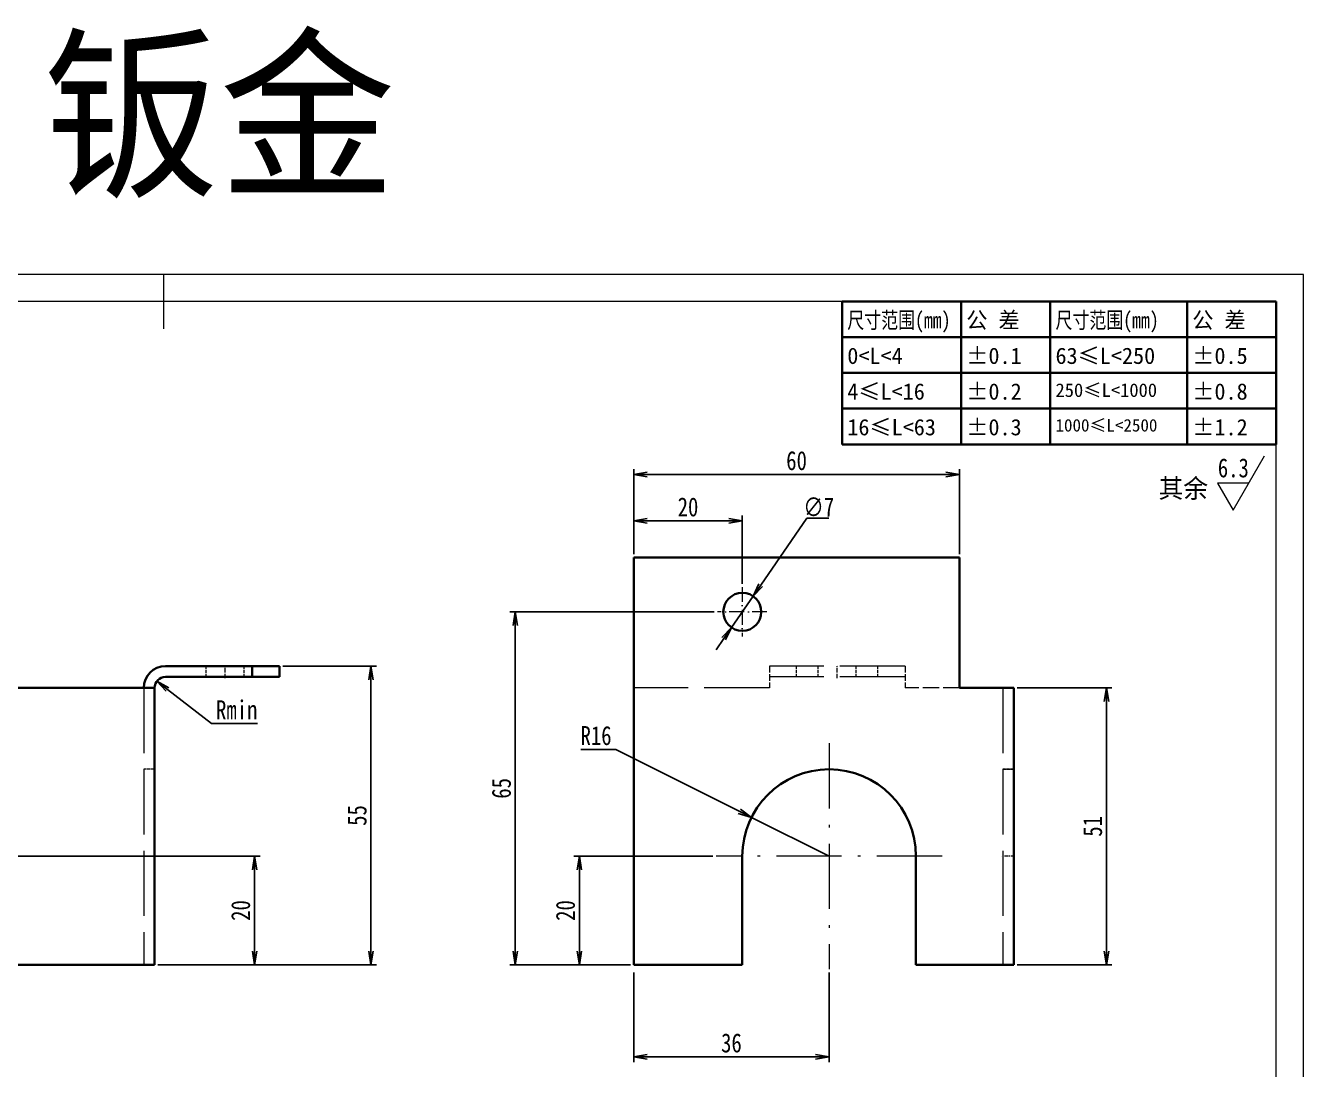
# Model space of a CAD drawing. Header units: millimetres. Extents: x -15766 to 80009, y -9701 to 15159.
# Drawn here: x -9016.9 to -8781.4, y 9036.5 to 9228.8 of the extents above; entities that cross this region are included whole.
import ezdxf
from ezdxf.enums import TextEntityAlignment as Align

# ---------------------------------------------------------------- set-up
doc = ezdxf.new("R2010")
doc.units = ezdxf.units.MM
for name, pattern in [('CENTER-HOKUTO_1', [16, 13, -1, 1, -1]), ('DASHDOT', [18.5, 12, -3, 0.5, -3]), ('DASHED', [15, 12, -3]), ('HIDDEN-HOKUTO_1', [2, 1, -1])]:
    doc.linetypes.add(name, pattern=pattern)
doc.layers.get('DEFPOINTS').update_dxf_attribs({"lineweight": 18})
for name, color, linetype, lineweight in [('AM_7', 2, 'CENTER-HOKUTO_1', 18), ('AM_HID', 1, 'HIDDEN-HOKUTO_1', 18), ('CDRAFT0', 7, 'Continuous', 18), ('DIM', 253, 'Continuous', 20), ('title_frame', 7, 'Continuous', 18), ('word_dim', 9, 'Continuous', 18), ('尺寸线层', 3, 'Continuous', 18), ('粗实线层', 7, 'Continuous', 35), ('粗实线层_1', 7, 'Continuous', 15)]:
    doc.layers.add(name, color=color, linetype=linetype, lineweight=lineweight)
doc.styles.add('DIM', font='', dxfattribs={"width": 0.8})
doc.styles.get('DIM').set_extended_font_data('NSimSun')
doc.dimstyles.new('1-1$0', dxfattribs={"dimtxt": 3.5, "dimasz": 2.5, "dimexe": 1, "dimexo": 0.625, "dimgap": 0.8, "dimtad": 1, "dimdsep": 46, "dimtxsty": 'DIM', "dimblk": 'OPEN', "dimcen": 0, "dimdle": 5, "dimclrd": 256, "dimclre": 256, "dimclrt": 3, "dimazin": 3, "dimtfac": 0.5, "dimtmove": 0, "dimatfit": 3, "dimldrblk": 'OPEN', "dimfxl": 0, "dimtolj": 1, "dimarcsym": 0})
doc.dimstyles.new('1-1$3', dxfattribs={"dimtxt": 3.5, "dimasz": 2.5, "dimexe": 1, "dimexo": 0.625, "dimgap": 0.3, "dimtad": 1, "dimtih": 1, "dimtoh": 1, "dimdsep": 46, "dimtxsty": 'DIM', "dimblk": 'OPEN', "dimcen": 0, "dimdle": 5, "dimclrd": 256, "dimclre": 256, "dimclrt": 3, "dimazin": 3, "dimtfac": 0.5, "dimtmove": 0, "dimatfit": 3, "dimldrblk": 'OPEN', "dimfxl": 0, "dimtolj": 1, "dimarcsym": 0})
doc.dimstyles.new('1-1$4', dxfattribs={"dimtxt": 3.5, "dimasz": 2.5, "dimexe": 1, "dimexo": 0.625, "dimgap": 0.8, "dimtad": 1, "dimtih": 1, "dimtoh": 1, "dimzin": 12, "dimdsep": 46, "dimtxsty": 'DIM', "dimblk": 'OPEN', "dimcen": 0, "dimdle": 5, "dimclrd": 256, "dimclre": 256, "dimclrt": 3, "dimazin": 3, "dimtfac": 0.5, "dimtmove": 0, "dimatfit": 3, "dimldrblk": 'OPEN', "dimfxl": 0, "dimtolj": 1, "dimarcsym": 0})

# ---------------------------------------------------------------- blocks, each defined once
blk = doc.blocks.new('*X1987')
at = {"layer": 'CDRAFT0'}
for p, q in [((420, 297), (0, 297)), ((420, 0), (420, 297))]:
    blk.add_line(p, q, dxfattribs=at)
at = {"layer": '粗实线层_1'}
for p, q in [((210, 297), (210, 287)), ((415, 292), (25, 292)), ((415, 5), (415, 292))]:
    blk.add_line(p, q, dxfattribs=at)
blk = doc.blocks.new('自由公差_1')
at = {"layer": '粗实线层'}
for p, q in [((-80, 0), (0, 0)), ((-80, 0), (-80, -26.3)), ((-58.08, 0), (-58.08, -26.3)), ((-41.64, 0), (-41.64, -26.3)), ((-16.44, 0), (-16.44, -26.3)), ((0, 0), (0, -26.3)), ((-80, -6.58), (0, -6.58)), ((-80, -13.15), (0, -13.15)), ((-80, -19.73), (0, -19.73)), ((-80, -26.3), (0, -26.3))]:
    blk.add_line(p, q, dxfattribs=at)
at = {"layer": '尺寸线层', "linetype": 'Continuous', "attachment_point": 1, "line_spacing_factor": 0.9}
for s, insert, char_height, width in [('{\\W0.8;尺寸范围(mm)}', (-79.04, -1.92), 3, 22.6032), ('公 差', (-57.12, -1.92), 3, 22.6032), ('{\\W0.8;尺寸范围(mm)}', (-40.68, -1.92), 3, 22.6032), ('公 差', (-15.48, -1.92), 3, 22.6032), ('0<L<4', (-79.04, -8.49), 3, 22.6032), ('%%P0.1', (-57.12, -8.49), 3, 12.7119), ('63≤L<250', (-40.68, -8.49), 3, 22.6032), ('%%P0.5', (-15.48, -8.49), 3, 12.5771), ('4≤L<16', (-79.04, -15.07), 3, 22.6032), ('%%P0.2', (-57.12, -15.07), 3, 12.4769), ('250≤L<1000', (-40.68, -15.07), 2.5, 22.6032), ('%%P0.8', (-15.48, -15.07), 3, 13.0759), ('16≤L<63', (-79.04, -21.64), 3, 22.6032), ('%%P0.3', (-57.12, -21.64), 3, 12.7119), ('1000≤L<2500', (-40.68, -21.64), 2.3, 22.6032), ('%%P1.2', (-15.48, -21.64), 3, 12.8764)]:
    blk.add_mtext(s, dxfattribs=dict(at, insert=insert, char_height=char_height, width=width))
blk = doc.blocks.new('_OPEN')
at = {"color": 0, "linetype": 'ByBlock', "lineweight": -2}
for p, q in [((-1, 0.166667), (0, 0)), ((-1, -0.166667), (0, 0)), ((0, 0), (-1, 0))]:
    blk.add_line(p, q, dxfattribs=at)
blk = doc.blocks.new('*D2034')
at = {"layer": 'DEFPOINTS', "color": 0, "transparency": 16777216}
for p in [(-8970.1, 9110.82), (-8993.1, 9055.82), (-8953.22, 9055.82)]:
    blk.add_point(p, dxfattribs=at)
at = {"layer": 'word_dim', "linetype": 'Continuous', "lineweight": -2, "transparency": 16777216}
for p, q in [((-8969.47, 9110.82), (-8952.22, 9110.82)), ((-8953.22, 9108.32), (-8953.22, 9058.32)), ((-8992.47, 9055.82), (-8952.22, 9055.82))]:
    blk.add_line(p, q, dxfattribs=at)
at = {"layer": 'word_dim', "lineweight": -2, "transparency": 16777216, "xscale": 2.5, "yscale": 2.5, "zscale": 2.5}
for p, rotation in [((-8953.22, 9110.82), 90), ((-8953.22, 9055.82), 270)]:
    blk.add_blockref('_OPEN', p, dxfattribs=dict(at, rotation=rotation))
at = {"layer": 'word_dim', "color": 3, "transparency": 16777216, "insert": (-8955.77, 9083.32), "char_height": 3.5, "attachment_point": 5, "rotation": 90, "style": 'DIM'}
blk.add_mtext('\\A1;55', dxfattribs=at)
blk = doc.blocks.new('*D2045')
at = {"layer": 'DEFPOINTS', "color": 0, "transparency": 16777216}
for p in [(-8992.68, 9108.05), (-8991.1, 9106.82)]:
    blk.add_point(p, dxfattribs=at)
at = {"layer": 'word_dim', "linetype": 'Continuous', "lineweight": -2, "transparency": 16777216}
for p, q in [((-8982.62, 9100.23), (-8990.7, 9106.52)), ((-8974.1, 9100.23), (-8982.62, 9100.23))]:
    blk.add_line(p, q, dxfattribs=at)
at = {"layer": 'word_dim', "lineweight": -2, "transparency": 16777216, "xscale": 2.5, "yscale": 2.5, "zscale": 2.5, "rotation": 142.1555419474023}
blk.add_blockref('_OPEN', (-8992.68, 9108.05), dxfattribs=at)
at = {"layer": 'word_dim', "color": 3, "transparency": 16777216, "insert": (-8977.96, 9102.78), "char_height": 3.5, "attachment_point": 5, "style": 'DIM'}
blk.add_mtext('\\A1;Rmin', dxfattribs=at)
blk = doc.blocks.new('*D2046')
at = {"layer": 'DEFPOINTS', "color": 0, "transparency": 16777216}
for p in [(-9101.3, 9075.82), (-8993.1, 9055.82), (-8974.66, 9055.82)]:
    blk.add_point(p, dxfattribs=at)
at = {"layer": 'word_dim', "linetype": 'Continuous', "lineweight": -2, "transparency": 16777216}
for p, q in [((-9100.67, 9075.82), (-8973.66, 9075.82)), ((-8974.66, 9073.32), (-8974.66, 9058.32)), ((-8992.47, 9055.82), (-8973.66, 9055.82))]:
    blk.add_line(p, q, dxfattribs=at)
at = {"layer": 'word_dim', "lineweight": -2, "transparency": 16777216, "xscale": 2.5, "yscale": 2.5, "zscale": 2.5}
for p, rotation in [((-8974.66, 9075.82), 90), ((-8974.66, 9055.82), 270)]:
    blk.add_blockref('_OPEN', p, dxfattribs=dict(at, rotation=rotation))
at = {"layer": 'word_dim', "color": 3, "transparency": 16777216, "insert": (-8977.21, 9065.82), "char_height": 3.5, "attachment_point": 5, "rotation": 90, "style": 'DIM'}
blk.add_mtext('\\A1;20', dxfattribs=at)
blk = doc.blocks.new('*D2050')
at = {"layer": 'DEFPOINTS', "color": 0, "transparency": 16777216}
for p in [(-8834.81, 9106.82), (-8834.81, 9055.82), (-8817.7, 9055.82)]:
    blk.add_point(p, dxfattribs=at)
at = {"layer": 'word_dim', "linetype": 'Continuous', "lineweight": -2, "transparency": 16777216}
for p, q in [((-8834.18, 9106.82), (-8816.7, 9106.82)), ((-8817.7, 9104.32), (-8817.7, 9058.32)), ((-8834.18, 9055.82), (-8816.7, 9055.82))]:
    blk.add_line(p, q, dxfattribs=at)
at = {"layer": 'word_dim', "lineweight": -2, "transparency": 16777216, "xscale": 2.5, "yscale": 2.5, "zscale": 2.5}
for p, rotation in [((-8817.7, 9106.82), 90), ((-8817.7, 9055.82), 270)]:
    blk.add_blockref('_OPEN', p, dxfattribs=dict(at, rotation=rotation))
at = {"layer": 'word_dim', "color": 3, "transparency": 16777216, "insert": (-8820.25, 9081.32), "char_height": 3.5, "attachment_point": 5, "rotation": 90, "style": 'DIM'}
blk.add_mtext('\\A1;51', dxfattribs=at)
blk = doc.blocks.new('*D2051')
at = {"layer": 'DEFPOINTS', "color": 0, "transparency": 16777216}
for p in [(-8889.61, 9075.82), (-8914.83, 9055.82), (-8904.81, 9055.82)]:
    blk.add_point(p, dxfattribs=at)
at = {"layer": 'word_dim', "linetype": 'Continuous', "lineweight": -2, "transparency": 16777216}
for p, q in [((-8890.23, 9075.82), (-8915.83, 9075.82)), ((-8914.83, 9073.32), (-8914.83, 9058.32)), ((-8905.43, 9055.82), (-8915.83, 9055.82))]:
    blk.add_line(p, q, dxfattribs=at)
at = {"layer": 'word_dim', "lineweight": -2, "transparency": 16777216, "xscale": 2.5, "yscale": 2.5, "zscale": 2.5}
for p, rotation in [((-8914.83, 9075.82), 90), ((-8914.83, 9055.82), 270)]:
    blk.add_blockref('_OPEN', p, dxfattribs=dict(at, rotation=rotation))
at = {"layer": 'word_dim', "color": 3, "transparency": 16777216, "insert": (-8917.38, 9065.82), "char_height": 3.5, "attachment_point": 5, "rotation": 90, "style": 'DIM'}
blk.add_mtext('\\A1;20', dxfattribs=at)
blk = doc.blocks.new('*D2052')
at = {"layer": 'DEFPOINTS', "color": 0, "transparency": 16777216}
for p in [(-8889.36, 9120.82), (-8926.63, 9055.82), (-8904.81, 9055.82)]:
    blk.add_point(p, dxfattribs=at)
at = {"layer": 'word_dim', "linetype": 'Continuous', "lineweight": -2, "transparency": 16777216}
for p, q in [((-8889.98, 9120.82), (-8927.63, 9120.82)), ((-8926.63, 9118.32), (-8926.63, 9058.32)), ((-8905.43, 9055.82), (-8927.63, 9055.82))]:
    blk.add_line(p, q, dxfattribs=at)
at = {"layer": 'word_dim', "lineweight": -2, "transparency": 16777216, "xscale": 2.5, "yscale": 2.5, "zscale": 2.5}
for p, rotation in [((-8926.63, 9120.82), 90), ((-8926.63, 9055.82), 270)]:
    blk.add_blockref('_OPEN', p, dxfattribs=dict(at, rotation=rotation))
at = {"layer": 'word_dim', "color": 3, "transparency": 16777216, "insert": (-8929.18, 9088.32), "char_height": 3.5, "attachment_point": 5, "rotation": 90, "style": 'DIM'}
blk.add_mtext('\\A1;65', dxfattribs=at)
blk = doc.blocks.new('*D2053')
at = {"layer": 'DEFPOINTS', "color": 0, "transparency": 16777216}
for p in [(-8904.81, 9055.02), (-8868.81, 9055.02), (-8904.81, 9038.86)]:
    blk.add_point(p, dxfattribs=at)
at = {"layer": 'word_dim', "linetype": 'Continuous', "lineweight": -2, "transparency": 16777216}
for p, q in [((-8904.81, 9054.4), (-8904.81, 9037.86)), ((-8868.81, 9054.4), (-8868.81, 9037.86)), ((-8871.31, 9038.86), (-8902.31, 9038.86))]:
    blk.add_line(p, q, dxfattribs=at)
at = {"layer": 'word_dim', "lineweight": -2, "transparency": 16777216, "xscale": 2.5, "yscale": 2.5, "zscale": 2.5, "rotation": 180}
blk.add_blockref('_OPEN', (-8904.81, 9038.86), dxfattribs=at)
at = {"layer": 'word_dim', "lineweight": -2, "transparency": 16777216, "xscale": 2.5, "yscale": 2.5, "zscale": 2.5}
blk.add_blockref('_OPEN', (-8868.81, 9038.86), dxfattribs=at)
at = {"layer": 'word_dim', "color": 3, "transparency": 16777216, "insert": (-8886.81, 9041.41), "char_height": 3.5, "attachment_point": 5, "style": 'DIM'}
blk.add_mtext('\\A1;36', dxfattribs=at)
blk = doc.blocks.new('*D2054')
at = {"layer": 'DEFPOINTS', "color": 0, "transparency": 16777216}
for p in [(-8904.81, 9146.1), (-8904.81, 9130.82), (-8844.81, 9130.82)]:
    blk.add_point(p, dxfattribs=at)
at = {"layer": 'word_dim', "linetype": 'Continuous', "lineweight": -2, "transparency": 16777216}
for p, q in [((-8904.81, 9131.45), (-8904.81, 9147.1)), ((-8844.81, 9131.45), (-8844.81, 9147.1)), ((-8847.31, 9146.1), (-8902.31, 9146.1))]:
    blk.add_line(p, q, dxfattribs=at)
at = {"layer": 'word_dim', "lineweight": -2, "transparency": 16777216, "xscale": 2.5, "yscale": 2.5, "zscale": 2.5, "rotation": 180}
blk.add_blockref('_OPEN', (-8904.81, 9146.1), dxfattribs=at)
at = {"layer": 'word_dim', "lineweight": -2, "transparency": 16777216, "xscale": 2.5, "yscale": 2.5, "zscale": 2.5}
blk.add_blockref('_OPEN', (-8844.81, 9146.1), dxfattribs=at)
at = {"layer": 'word_dim', "color": 3, "transparency": 16777216, "insert": (-8874.81, 9148.65), "char_height": 3.5, "attachment_point": 5, "style": 'DIM'}
blk.add_mtext('\\A1;60', dxfattribs=at)
blk = doc.blocks.new('*D2055')
at = {"layer": 'DEFPOINTS', "color": 0, "transparency": 16777216}
for p in [(-8904.81, 9137.57), (-8904.81, 9130.82), (-8884.81, 9125.37)]:
    blk.add_point(p, dxfattribs=at)
at = {"layer": 'word_dim', "linetype": 'Continuous', "lineweight": -2, "transparency": 16777216}
for p, q in [((-8904.81, 9131.45), (-8904.81, 9138.57)), ((-8884.81, 9126), (-8884.81, 9138.57)), ((-8887.31, 9137.57), (-8902.31, 9137.57))]:
    blk.add_line(p, q, dxfattribs=at)
at = {"layer": 'word_dim', "lineweight": -2, "transparency": 16777216, "xscale": 2.5, "yscale": 2.5, "zscale": 2.5, "rotation": 180}
blk.add_blockref('_OPEN', (-8904.81, 9137.57), dxfattribs=at)
at = {"layer": 'word_dim', "lineweight": -2, "transparency": 16777216, "xscale": 2.5, "yscale": 2.5, "zscale": 2.5}
blk.add_blockref('_OPEN', (-8884.81, 9137.57), dxfattribs=at)
at = {"layer": 'word_dim', "color": 3, "transparency": 16777216, "insert": (-8894.81, 9140.12), "char_height": 3.5, "attachment_point": 5, "style": 'DIM'}
blk.add_mtext('\\A1;20', dxfattribs=at)
blk = doc.blocks.new('*D2056')
at = {"layer": 'DEFPOINTS', "color": 0, "transparency": 16777216}
for p in [(-8882.82, 9123.7), (-8886.8, 9117.94)]:
    blk.add_point(p, dxfattribs=at)
at = {"layer": 'word_dim', "linetype": 'Continuous', "lineweight": -2, "transparency": 16777216}
for p, q in [((-8872.89, 9138.08), (-8881.4, 9125.76)), ((-8868.87, 9138.08), (-8872.89, 9138.08)), ((-8886.8, 9117.94), (-8882.82, 9123.7)), ((-8888.22, 9115.89), (-8889.64, 9113.83))]:
    blk.add_line(p, q, dxfattribs=at)
at = {"layer": 'word_dim', "lineweight": -2, "transparency": 16777216, "xscale": 2.5, "yscale": 2.5, "zscale": 2.5}
for p, rotation in [((-8882.82, 9123.7), 235.361631650205), ((-8886.8, 9117.94), 55.36163165020503)]:
    blk.add_blockref('_OPEN', p, dxfattribs=dict(at, rotation=rotation))
at = {"layer": 'word_dim', "color": 3, "transparency": 16777216, "insert": (-8870.73, 9140.13), "char_height": 3.5, "attachment_point": 5, "style": 'DIM'}
blk.add_mtext('\\A1;∅7', dxfattribs=at)
blk = doc.blocks.new('*D2057')
at = {"layer": 'DEFPOINTS', "color": 0, "transparency": 16777216}
for p in [(-8883.12, 9082.97), (-8868.81, 9075.82)]:
    blk.add_point(p, dxfattribs=at)
at = {"layer": 'word_dim', "linetype": 'Continuous', "lineweight": -2, "transparency": 16777216}
for p, q in [((-8914.57, 9095.46), (-8908.13, 9095.46)), ((-8908.13, 9095.46), (-8885.36, 9084.09)), ((-8868.81, 9075.82), (-8883.12, 9082.97))]:
    blk.add_line(p, q, dxfattribs=at)
at = {"layer": 'word_dim', "lineweight": -2, "transparency": 16777216, "xscale": 2.5, "yscale": 2.5, "zscale": 2.5, "rotation": 333.459941276787}
blk.add_blockref('_OPEN', (-8883.12, 9082.97), dxfattribs=at)
at = {"layer": 'word_dim', "color": 3, "transparency": 16777216, "insert": (-8911.75, 9098.01), "char_height": 3.5, "attachment_point": 5, "style": 'DIM'}
blk.add_mtext('\\A1;R16', dxfattribs=at)

msp = doc.modelspace()

# ---------------------------------------------------------------- linework, layer by layer
at = {"color": 7, "lineweight": 35}
for p, q in [((-8844.80926, 9130.82348), (-8904.80926, 9130.82348)), ((-8904.80926, 9130.82348), (-8904.80926, 9055.82348)), ((-8844.80926, 9106.82348), (-8844.80926, 9130.82348)), ((-8997.09718, 9106.82348), (-9144.09718, 9106.82348)), ((-8993.09718, 9106.82348), (-8993.09718, 9055.82348)), ((-8834.80926, 9106.82348), (-8834.80926, 9055.82348)), ((-9028.09718, 9055.82348), (-8997.09718, 9055.82348))]:
    msp.add_line(p, q, dxfattribs=at)
at = {"color": 7, "lineweight": 35, "ltscale": 0.4}
for p, q in [((-8991.09718, 9110.82348), (-8975.09718, 9110.82348)), ((-8991.09718, 9108.82348), (-8975.09718, 9108.82348))]:
    msp.add_line(p, q, dxfattribs=at)
at = {"color": 7, "lineweight": 35, "ltscale": 0.125}
for p, q in [((-8975.09718, 9110.82348), (-8970.09718, 9110.82348)), ((-8970.09718, 9108.82348), (-8975.09718, 9108.82348))]:
    msp.add_line(p, q, dxfattribs=at)
at = {"color": 7, "lineweight": 35, "ltscale": 0.05}
for p, q in [((-8975.09718, 9108.82348), (-8975.09718, 9110.82348)), ((-8970.09718, 9108.82348), (-8970.09718, 9110.82348))]:
    msp.add_line(p, q, dxfattribs=at)
at = {"color": 7, "lineweight": 35, "ltscale": 0.1}
for p, q in [((-8997.09718, 9106.82348), (-8993.09718, 9106.82348)), ((-8838.80926, 9106.82348), (-8834.80926, 9106.82348)), ((-8993.09718, 9055.82348), (-8997.09718, 9055.82348)), ((-8838.80926, 9055.82348), (-8834.80926, 9055.82348))]:
    msp.add_line(p, q, dxfattribs=at)
at = {"color": 7, "lineweight": 35, "ltscale": 0.15}
msp.add_line((-8838.80926, 9106.82348), (-8844.80926, 9106.82348), dxfattribs=at)
at = {"color": 7, "lineweight": 35, "ltscale": 0.5}
for p, q in [((-8884.80926, 9055.82348), (-8884.80926, 9075.82348)), ((-8852.80926, 9075.82348), (-8852.80926, 9055.82348)), ((-8884.80926, 9055.82348), (-8904.80926, 9055.82348))]:
    msp.add_line(p, q, dxfattribs=at)
at = {"color": 7, "lineweight": 35, "ltscale": 0.35}
msp.add_line((-8838.80926, 9055.82348), (-8852.80926, 9055.82348), dxfattribs=at)
at = {"color": 7, "lineweight": 35}
msp.add_circle((-8884.80926, 9120.82348), 3.5, dxfattribs=at)
for centre, radius, start in [((-8991.09718, 9106.82348), 4, 90), ((-8991.09718, 9106.82348), 2, 90), ((-8868.80926, 9075.82348), 16, 0)]:
    msp.add_arc(centre, radius, start, 180, dxfattribs=at)
at = {"layer": 'AM_7', "linetype": 'DASHDOT', "lineweight": 13, "ltscale": 0.2275}
msp.add_line((-8884.80926, 9125.37348), (-8884.80926, 9116.27348), dxfattribs=at)
at = {"layer": 'AM_7', "linetype": 'DASHDOT', "lineweight": 13, "ltscale": 0.227502}
msp.add_line((-8880.25921, 9120.82348), (-8889.35931, 9120.82348), dxfattribs=at)
at = {"layer": 'AM_7', "linetype": 'DASHDOT', "lineweight": 13, "ltscale": 0.06}
for p, q in [((-8980.09718, 9108.62348), (-8980.09718, 9111.02348)), ((-8867.30926, 9108.62348), (-8867.30926, 9111.02348))]:
    msp.add_line(p, q, dxfattribs=at)
at = {"layer": 'AM_7', "linetype": 'DASHDOT', "lineweight": 13}
for p, q in [((-8868.80926, 9096.62348), (-8868.80926, 9055.02348)), ((-8848.00921, 9075.82348), (-8889.60931, 9075.82348))]:
    msp.add_line(p, q, dxfattribs=at)
at = {"layer": 'AM_7', "linetype": 'DASHDOT', "lineweight": 13, "ltscale": 0.060016}
msp.add_line((-8992.89711, 9075.82348), (-8995.29774, 9075.82348), dxfattribs=at)
at = {"layer": 'AM_7', "linetype": 'DASHDOT', "lineweight": 13, "ltscale": 0.06001}
msp.add_line((-8834.60931, 9075.82348), (-8837.0097, 9075.82348), dxfattribs=at)
at = {"layer": 'AM_HID', "linetype": 'DASHED', "lineweight": 13, "ltscale": 0.05}
for p, q in [((-8983.59718, 9108.82348), (-8983.59718, 9110.82348)), ((-8976.59718, 9108.82348), (-8976.59718, 9110.82348)), ((-8975.09718, 9108.82348), (-8975.09718, 9110.82348)), ((-8874.80926, 9108.82348), (-8874.80926, 9110.82348)), ((-8870.80926, 9108.82348), (-8870.80926, 9110.82348)), ((-8863.80926, 9108.82348), (-8863.80926, 9110.82348)), ((-8859.80926, 9108.82348), (-8859.80926, 9110.82348)), ((-8993.09718, 9091.82348), (-8995.09718, 9091.82348)), ((-8834.80926, 9091.82348), (-8836.80926, 9091.82348)), ((-8836.80926, 9091.82348), (-8834.80926, 9091.82348))]:
    msp.add_line(p, q, dxfattribs=at)
at = {"layer": 'AM_HID', "linetype": 'DASHED', "lineweight": 13}
for p, q in [((-8854.80926, 9110.82348), (-8879.80926, 9110.82348)), ((-8854.80926, 9108.82348), (-8879.80926, 9108.82348)), ((-8995.09718, 9106.82348), (-8995.09718, 9055.82348)), ((-8879.80926, 9106.82348), (-8904.80926, 9106.82348)), ((-8836.80926, 9106.82348), (-8836.80926, 9055.82348))]:
    msp.add_line(p, q, dxfattribs=at)
at = {"layer": 'AM_HID', "linetype": 'DASHED', "lineweight": 13, "ltscale": 0.1}
for p, q in [((-8879.80926, 9110.82348), (-8879.80926, 9106.82348)), ((-8854.80926, 9110.82348), (-8854.80926, 9106.82348))]:
    msp.add_line(p, q, dxfattribs=at)
at = {"layer": 'AM_HID', "linetype": 'DASHED', "lineweight": 13, "ltscale": 0.249997}
msp.add_line((-8844.80936, 9106.82348), (-8854.80926, 9106.82348), dxfattribs=at)
at = {"layer": 'DIM'}
for p, q in [((-8794.36464, 9139.5456), (-8788.59114, 9149.5456)), ((-8791.47789, 9144.5456), (-8797.25139, 9144.5456)), ((-8797.25139, 9144.5456), (-8794.36464, 9139.5456))]:
    msp.add_line(p, q, dxfattribs=at)

# ---------------------------------------------------------------- block references
at = {"layer": 'title_frame'}
for name, p in [('*X1987', (-9201.41976, 8885.97315)), ('自由公差_1', (-8786.41976, 9177.97315))]:
    msp.add_blockref(name, p, dxfattribs=at)

# ---------------------------------------------------------------- texts
at = {"layer": 'DIM', "color": 2, "style": 'DIM', "width": 0.8}
msp.add_attdef('6.3', text='0.0', height=3.5, dxfattribs=at).set_placement((-8791.47789, 9144.5456), align=Align.BOTTOM_RIGHT)
at = {"layer": 'word_dim', "color": 3, "insert": (-9013.65982, 9224.8467), "char_height": 25, "width": 116.6634772, "attachment_point": 1}
msp.add_mtext('钣金', dxfattribs=at)
at = {"layer": 'word_dim', "linetype": 'Continuous', "insert": (-8808.10461, 9145.31145), "char_height": 3.5, "width": 10.860604, "attachment_point": 1}
msp.add_mtext('{\\C3;其余}', dxfattribs=at)

# ---------------------------------------------------------------- dimensions: what is measured, and where the dimension line sits
at = {"layer": 'word_dim'}
for base, p1, p2, picture, middle in [((-8904.80926, 9146.10241), (-8844.80926, 9130.82348), (-8904.80926, 9130.82348), '*D2054', (-8874.80926, 9148.65241)), ((-8904.80926, 9137.56923), (-8884.80926, 9125.37348), (-8904.80926, 9130.82348), '*D2055', (-8894.80926, 9140.11923)), ((-8904.80926, 9038.85576), (-8868.80926, 9055.02348), (-8904.80926, 9055.02348), '*D2053', (-8886.80926, 9041.40576))]:
    dim = msp.add_linear_dim(base=base, p1=p1, p2=p2, dimstyle='1-1$0', dxfattribs=at)
    dim.commit()
    dim.dimension.update_dxf_attribs({"geometry": picture, "text_midpoint": middle})
dim = msp.add_diameter_dim_2p(p1=(-8886.79864, 9117.94383), p2=(-8882.81988, 9123.70313), dimstyle='1-1$3', dxfattribs=at)
dim.commit()
dim.dimension.update_dxf_attribs({"geometry": '*D2056', "text_midpoint": (-8870.73069, 9138.07962), "dimtype": 163})
for base, p1, p2, picture, middle in [((-8926.62604, 9055.82348), (-8889.35931, 9120.82348), (-8904.80926, 9055.82348), '*D2052', (-8929.17604, 9088.32348)), ((-8953.22253, 9055.82348), (-8970.09718, 9110.82348), (-8993.09718, 9055.82348), '*D2034', (-8955.77253, 9083.32348)), ((-8817.69862, 9055.82348), (-8834.80926, 9106.82348), (-8834.80926, 9055.82348), '*D2050', (-8820.24862, 9081.32348)), ((-8974.65712, 9055.82348), (-9101.29719, 9075.82348), (-8993.09718, 9055.82348), '*D2046', (-8977.20712, 9065.82348)), ((-8914.82573, 9055.82348), (-8889.60931, 9075.82348), (-8904.80926, 9055.82348), '*D2051', (-8917.37573, 9065.82348))]:
    dim = msp.add_linear_dim(base=base, p1=p1, p2=p2, angle=90, dimstyle='1-1$0', dxfattribs=at)
    dim.commit()
    dim.dimension.update_dxf_attribs({"geometry": picture, "text_midpoint": middle})
dim = msp.add_radius_dim(center=(-8991.09718, 9106.82348), mpoint=(-8992.67654, 9108.05052), text='Rmin', dimstyle='1-1$4', override={"dimtmove": 1}, dxfattribs=at)
dim.commit()
dim.dimension.update_dxf_attribs({"geometry": '*D2045', "text_midpoint": (-8982.61696, 9100.235), "dimtype": 164})
dim = msp.add_radius_dim(center=(-8868.80926, 9075.82348), mpoint=(-8883.12321, 9082.97265), dimstyle='1-1$4', dxfattribs=at)
dim.commit()
dim.dimension.update_dxf_attribs({"geometry": '*D2057', "text_midpoint": (-8911.75144, 9095.46147), "dimtype": 164})

doc.saveas('drawing.dxf')
